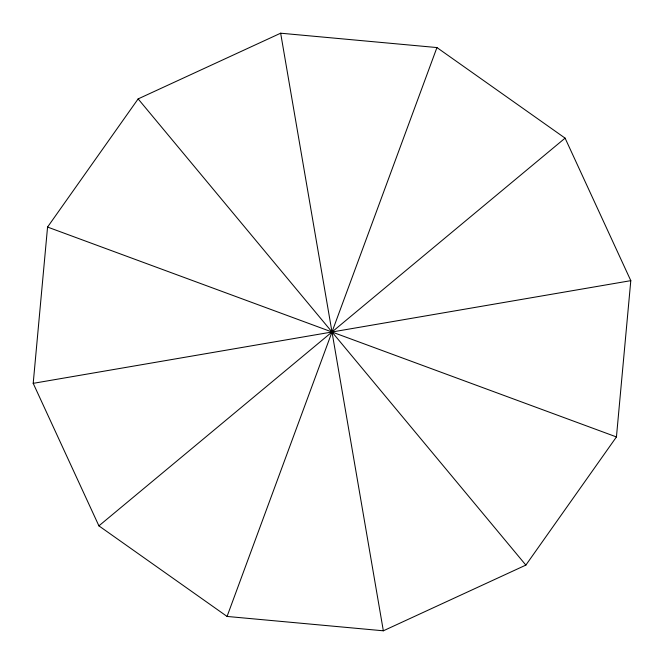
<?xml version="1.0" encoding="UTF-8"?>
<svg xmlns="http://www.w3.org/2000/svg" width="664" height="664" viewBox="0 0 664 664"><rect width="100%" height="100%" fill="white"/><g stroke="black" fill="none" stroke-linecap="round" stroke-linejoin="round"><path stroke-width="1" d="M33.2 383.344L47.559 227.063L138.137 98.903L280.656 33.2L436.937 47.559L565.097 138.137L630.8 280.656L616.441 436.937L525.863 565.097L383.344 630.8L227.063 616.441L98.903 525.863L33.2 383.344L630.8 280.656M227.063 616.441L436.937 47.559M98.903 525.863L565.097 138.137M47.559 227.063L616.441 436.937M138.137 98.903L525.863 565.097M280.656 33.2L383.344 630.8"/></g></svg>
